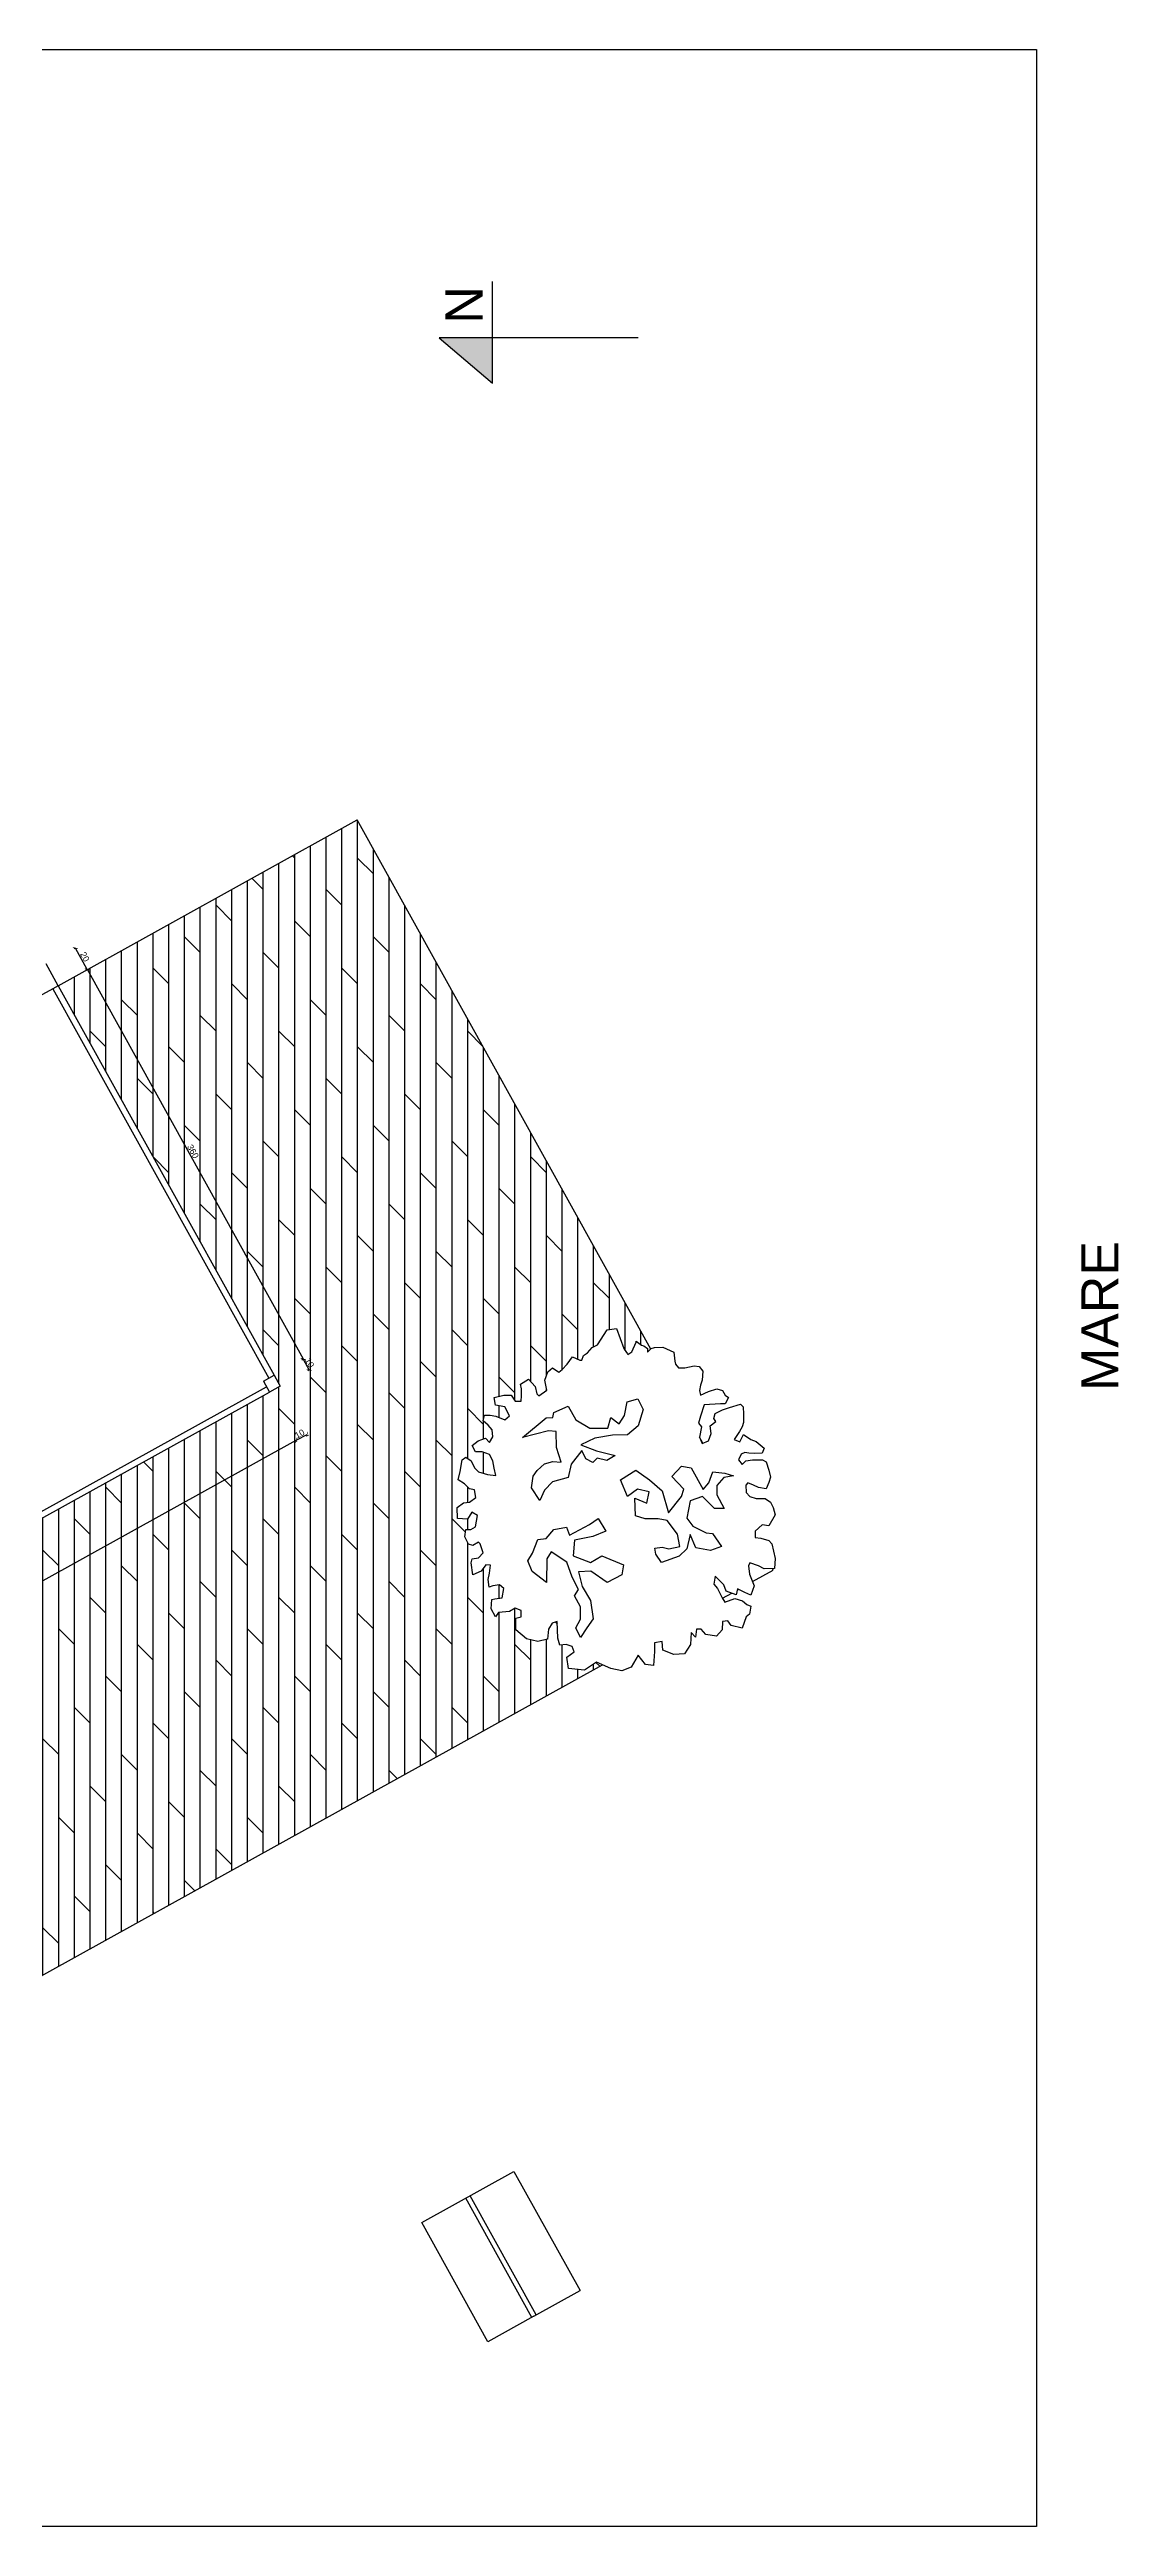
# Model space of a CAD drawing. Header units: millimetres. Extents: x 6031 to 12008, y 2 to 5193.
# Drawn here: x 9774 to 10637, y 3193 to 5193 of the extents above; entities that cross this region are included whole.
import ezdxf

# ---------------------------------------------------------------- set-up
doc = ezdxf.new("R2010")
doc.units = ezdxf.units.MM
for name, color, linetype in [('A-FLOOR-LEVL', 3, 'Continuous'), ('A-FURN', 9, 'Continuous'), ('A-GLAZ-FULL', 4, 'Continuous'), ('A-WALL-FULL-EXTR', 1, 'Continuous'), ('A-WALL-FULL-INTR', 2, 'Continuous'), ('ALBERO_PRUNUS', 6, 'Continuous'), ('QUOTE', 5, 'Continuous')]:
    doc.layers.add(name, color=color, linetype=linetype)
doc.styles.get("Standard").update_dxf_attribs({"font": 'arial.ttf'})
doc.dimstyles.new('ISO-25', dxfattribs={"dimtxt": 2.5, "dimasz": 2.5, "dimexe": 1.25, "dimexo": 0.625, "dimtad": 1, "dimtxsty": 'Standard', "dimcen": 2.5, "dimadec": 0, "dimazin": 0, "dimtfac": 1, "dimtmove": 0, "dimatfit": 3, "dimfxl": 1, "dimarcsym": 0})

# ---------------------------------------------------------------- blocks, each defined once
blk = doc.blocks.new('_ArchTick')
at = {"color": 0, "linetype": 'ByBlock', "const_width": 0.15}
blk.add_lwpolyline([(-0.5, -0.5), (0.5, 0.5)], dxfattribs=at)
blk = doc.blocks.new('*D59')
at = {"layer": 'Defpoints', "color": 0, "transparency": 16777216}
for p in [(9973.4, 4070.3), (9973.4, 4070.3), (9141, 3609.1)]:
    blk.add_point(p, dxfattribs=at)
at = {"layer": 'QUOTE', "color": 0, "lineweight": -2, "transparency": 16777216}
for p, q in [((9141, 3609.1), (9973.4, 4070.3)), ((9973.7, 4069.7), (9974, 4069.2)), ((9141.3, 3608.6), (9141.6, 3608))]:
    blk.add_line(p, q, dxfattribs=at)
at = {"layer": 'QUOTE', "color": 0, "lineweight": -2, "transparency": 16777216, "xscale": 3, "yscale": 3, "zscale": 3}
for p, rotation in [((9973.4, 4070.3), 28.98749708461065), ((9141, 3609.1), 208.9874970846107)]:
    blk.add_blockref('_ArchTick', p, dxfattribs=dict(at, rotation=rotation))
at = {"layer": 'QUOTE', "color": 0, "transparency": 16777216, "insert": (9555.7, 3842.5), "char_height": 5, "attachment_point": 5, "rotation": 28.9875}
blk.add_mtext('952', dxfattribs=at)
blk = doc.blocks.new('*D60')
at = {"layer": 'Defpoints', "color": 0, "transparency": 16777216}
for p in [(9805, 4450.5), (9805, 4450.5), (9979.3, 4135.9)]:
    blk.add_point(p, dxfattribs=at)
at = {"layer": 'QUOTE', "color": 0, "lineweight": -2, "transparency": 16777216}
for p, q in [((9804.4, 4450.2), (9803.9, 4449.9)), ((9979.3, 4135.9), (9805, 4450.5)), ((9978.7, 4135.6), (9978.2, 4135.3))]:
    blk.add_line(p, q, dxfattribs=at)
at = {"layer": 'QUOTE', "color": 0, "lineweight": -2, "transparency": 16777216, "xscale": 3, "yscale": 3, "zscale": 3}
for p, rotation in [((9805, 4450.5), 118.9924214453515), ((9979.3, 4135.9), 298.9924214453515)]:
    blk.add_blockref('_ArchTick', p, dxfattribs=dict(at, rotation=rotation))
at = {"layer": 'QUOTE', "color": 0, "transparency": 16777216, "insert": (9890.1, 4303.5), "char_height": 5, "attachment_point": 5, "rotation": 298.9924}
blk.add_mtext('360', dxfattribs=at)
blk = doc.blocks.new('*D71')
at = {"layer": 'Defpoints', "color": 0, "transparency": 16777216}
for p in [(9795.2, 4467.8), (9795.3, 4467.9), (9805, 4450.5)]:
    blk.add_point(p, dxfattribs=at)
at = {"layer": 'QUOTE', "color": 0, "lineweight": -2, "transparency": 16777216}
for p, q in [((9794.7, 4467.6), (9794.1, 4467.2)), ((9804.8, 4450.4), (9795.2, 4467.8)), ((9804.4, 4450.2), (9803.7, 4449.8))]:
    blk.add_line(p, q, dxfattribs=at)
at = {"layer": 'QUOTE', "color": 0, "lineweight": -2, "transparency": 16777216, "xscale": 3, "yscale": 3, "zscale": 3}
for p, rotation in [((9795.2, 4467.8), 119.0690561196346), ((9804.8, 4450.4), 299.0690561196346)]:
    blk.add_blockref('_ArchTick', p, dxfattribs=dict(at, rotation=rotation))
at = {"layer": 'QUOTE', "color": 0, "transparency": 16777216, "insert": (9802.8, 4460.7), "char_height": 5, "attachment_point": 5, "rotation": 299.0691}
blk.add_mtext('20', dxfattribs=at)
blk = doc.blocks.new('*D72')
at = {"layer": 'Defpoints', "color": 0, "transparency": 16777216}
for p in [(9979.3, 4135.9), (9983.9, 4127), (9984.1, 4127.1)]:
    blk.add_point(p, dxfattribs=at)
at = {"layer": 'QUOTE', "color": 0, "lineweight": -2, "transparency": 16777216}
for p, q in [((9978.7, 4135.6), (9977.9, 4135.1)), ((9979, 4135.7), (9983.9, 4127)), ((9983.6, 4126.8), (9982.8, 4126.4))]:
    blk.add_line(p, q, dxfattribs=at)
at = {"layer": 'QUOTE', "color": 0, "lineweight": -2, "transparency": 16777216, "xscale": 3, "yscale": 3, "zscale": 3}
for p, rotation in [((9979, 4135.7), 118.9924214453494), ((9983.9, 4127), 298.9924214453494)]:
    blk.add_blockref('_ArchTick', p, dxfattribs=dict(at, rotation=rotation))
at = {"layer": 'QUOTE', "color": 0, "transparency": 16777216, "insert": (9984.2, 4132.9), "char_height": 5, "attachment_point": 5, "rotation": 298.9924}
blk.add_mtext('10', dxfattribs=at)
blk = doc.blocks.new('*D73')
at = {"layer": 'Defpoints', "color": 0, "transparency": 16777216}
for p in [(9973.4, 4070.3), (9982.2, 4075.1), (9982.2, 4075.1)]:
    blk.add_point(p, dxfattribs=at)
at = {"layer": 'QUOTE', "color": 0, "lineweight": -2, "transparency": 16777216}
for p, q in [((9973.4, 4070.3), (9982.2, 4075.1)), ((9973.7, 4069.7), (9974, 4069.2)), ((9982.5, 4074.6), (9982.8, 4074))]:
    blk.add_line(p, q, dxfattribs=at)
at = {"layer": 'QUOTE', "color": 0, "lineweight": -2, "transparency": 16777216, "xscale": 3, "yscale": 3, "zscale": 3}
for p, rotation in [((9973.4, 4070.3), 208.9874970845972), ((9982.2, 4075.1), 28.98749708459713)]:
    blk.add_blockref('_ArchTick', p, dxfattribs=dict(at, rotation=rotation))
at = {"layer": 'QUOTE', "color": 0, "transparency": 16777216, "insert": (9976.2, 4075.5), "char_height": 5, "attachment_point": 5, "rotation": 28.9875}
blk.add_mtext('10', dxfattribs=at)

msp = doc.modelspace()

# ---------------------------------------------------------------- hatches: boundary and pattern name
at = {"true_color": 0x636466}
h = msp.add_hatch(color=251, dxfattribs=at)
h.dxf.hatch_style = 1
h.paths.add_polyline_path([(10088.896, 4960.582), (10131.77, 4923.754), (10131.77, 4960.582)])
at = {"layer": 'A-FURN', "ltscale": 0.1}
h = msp.add_hatch(dxfattribs=at)
h.set_pattern_fill('DOLMIT', color=251, scale=2, angle=90)
h.set_pattern_definition([(90, (8943.488, 1911.447), (-12.7, 8e-16), []), (135, (8943.488, 1911.447), (-25.4, -25.4), [17.9605, -35.921])])
h.paths.add_polyline_path([(9120.366, 3648.582), (9169.755, 3558.228), (9276.142, 3365.401), (10220.573, 3888.996), (10215.874, 3891.126), (10206.216, 3884.63), (10193.082, 3885.901), (10191.811, 3895.222), (10197.743, 3899.459), (10196.048, 3903.696), (10191.387, 3905.391), (10186.303, 3904.967), (10184.609, 3910.475), (10184.185, 3924.033), (10179.948, 3922.762), (10176.982, 3917.678), (10176.135, 3909.628), (10168.509, 3907.933), (10159.188, 3910.051), (10150.714, 3917.254), (10150.714, 3924.033), (10150.714, 3926.575), (10154.951, 3927.846), (10154.951, 3932.93), (10150.291, 3934.625), (10145.63, 3932.083), (10136.733, 3931.236), (10134.191, 3927.846), (10130.801, 3934.201), (10131.225, 3941.828), (10133.767, 3942.252), (10139.699, 3943.099), (10140.97, 3950.725), (10137.58, 3953.691), (10132.072, 3952.844), (10129.107, 3951.573), (10128.259, 3957.928), (10129.53, 3963.012), (10130.378, 3969.367), (10126.565, 3969.791), (10122.751, 3964.707), (10115.973, 3961.741), (10114.341, 3974.25), (10120.633, 3975.299), (10124.446, 3979.536), (10121.904, 3986.739), (10120.633, 3988.01), (10115.973, 3985.468), (10112.583, 3986.315), (10109.617, 3992.247), (10110.465, 3998.178), (10114.278, 3998.178), (10118.091, 4000.297), (10119.786, 4009.618), (10115.125, 4012.16), (10111.736, 4006.652), (10103.686, 4007.076), (10103.262, 4015.973), (10108.346, 4019.786), (10113.431, 4020.21), (10118.515, 4024.023), (10117.244, 4030.378), (10113.431, 4031.226), (10109.194, 4035.039), (10104.11, 4038.428), (10105.804, 4045.207), (10107.499, 4054.529), (10110.465, 4056.647), (10114.702, 4053.681), (10117.244, 4048.173), (10120.633, 4044.784), (10127.836, 4042.665), (10134.614, 4041.818), (10133.343, 4047.75), (10132.072, 4053.681), (10129.53, 4058.765), (10123.599, 4060.884), (10118.091, 4060.884), (10115.549, 4065.968), (10120.209, 4069.781), (10126.141, 4071.9), (10129.53, 4068.51), (10132.072, 4073.171), (10131.649, 4078.679), (10128.259, 4082.492), (10124.446, 4085.881), (10125.294, 4090.542), (10129.954, 4090.542), (10134.614, 4089.695), (10141.817, 4086.729), (10145.63, 4090.118), (10141.817, 4097.321), (10134.191, 4098.592), (10133.343, 4104.947), (10140.97, 4106.642), (10146.901, 4106.642), (10150.291, 4101.982), (10154.951, 4101.982), (10155.375, 4106.218), (10155.375, 4111.726), (10154.527, 4115.54), (10160.883, 4119.776), (10166.39, 4113.845), (10167.661, 4107.913), (10169.356, 4106.218), (10175.711, 4110.879), (10174.017, 4118.929), (10176.559, 4125.708), (10180.372, 4128.674), (10185.456, 4125.284), (10187.998, 4127.403), (10192.235, 4131.64), (10196.472, 4137.571), (10202.403, 4135.029), (10204.022, 4134.917), (10205.336, 4138.786), (10208.495, 4140.926), (10212.308, 4145.163), (10216.719, 4147.246), (10224.434, 4159.594), (10232.061, 4160.442), (10238.234, 4143.849), (10241.089, 4139.567), (10244.247, 4141.664), (10247.931, 4149.523), (10247.718, 4150.378), (10252.238, 4147.011), (10256.955, 4145.895), (10257.058, 4141.384), (10259.593, 4143.92), (10022.714, 4571.188), (9781.335, 4437.367), (9955.72, 4122.82), (9960.569, 4114.074), (9951.823, 4109.226)])

# ---------------------------------------------------------------- linework, layer by layer
at = {"layer": 'A-FLOOR-LEVL', "ltscale": 0.1}
for points in [[(9781.335, 4437.367), (10022.714, 4571.188)], [(10259.593, 4143.92), (10022.714, 4571.188)], [(10301.729, 4067.916), (10299.015, 4072.812)], [(10343.916, 3991.823), (10343.912, 3991.829)], [(10341.71, 3956.154), (10358.523, 3965.475)], [(10358.523, 3965.475), (10357.823, 3966.737)], [(10317.462, 3942.711), (10325.107, 3946.95)], [(10329.322, 3949.287), (10330.372, 3949.869)], [(9276.142, 3365.401), (10220.573, 3888.996)]]:
    msp.add_lwpolyline(points, dxfattribs=at)
at = {"layer": 'A-FURN', "color": 251, "true_color": 0x636466}
for p, q in [((10131.77, 4923.754), (10131.77, 5005.95)), ((10249.455, 4960.582), (10088.896, 4960.582)), ((10088.896, 4960.582), (10131.77, 4923.754))]:
    msp.add_line(p, q, dxfattribs=at)
at = {"layer": 'A-GLAZ-FULL', "ltscale": 0.1}
for p, q in [((9776.962, 4434.942), (9951.347, 4120.396)), ((9781.335, 4437.367), (9955.72, 4122.82)), ((9117.995, 3652.984), (9949.398, 4113.598)), ((9120.404, 3648.603), (9951.823, 4109.226)), ((10074.845, 3438.663), (10149.188, 3479.872)), ((10167.095, 3364.029), (10113.766, 3460.237)), ((10149.188, 3479.872), (10202.517, 3383.663)), ((10163.596, 3362.089), (10110.267, 3458.297)), ((10128.174, 3342.455), (10074.845, 3438.663)), ((10165.345, 3363.059), (10202.517, 3383.663)), ((10165.345, 3363.059), (10128.174, 3342.455))]:
    msp.add_line(p, q, dxfattribs=at)
at = {"layer": 'A-WALL-FULL-EXTR'}
for p, q in [((8571.113, 5193.267), (10571.113, 5193.267)), ((10571.113, 5193.267), (10571.113, 3193.267)), ((10571.113, 3193.267), (9371.113, 3193.267))]:
    msp.add_line(p, q, dxfattribs=at)
at = {"layer": 'A-WALL-FULL-EXTR', "ltscale": 0.1}
for p, q in [((9781.335, 4437.367), (9771.68, 4454.882)), ((9776.962, 4434.942), (9585.712, 4329.542)), ((9781.335, 4437.367), (9776.962, 4434.942))]:
    msp.add_line(p, q, dxfattribs=at)
at = {"layer": 'A-WALL-FULL-INTR', "ltscale": 0.1}
for p, q in [((9946.974, 4117.971), (9955.72, 4122.82)), ((9955.72, 4122.82), (9960.569, 4114.074)), ((9946.974, 4117.971), (9951.823, 4109.226)), ((9960.569, 4114.074), (9951.823, 4109.226))]:
    msp.add_line(p, q, dxfattribs=at)
at = {"layer": 'ALBERO_PRUNUS'}
for points in [[(10292.223, 3915.136), (10291.799, 3905.391), (10286.715, 3897.764), (10278.242, 3897.341), (10269.344, 3900.73), (10268.921, 3907.933), (10262.566, 3906.662), (10262.566, 3899.883), (10261.718, 3888.443), (10255.363, 3889.291), (10249.431, 3896.917), (10243.924, 3887.172), (10236.297, 3884.206), (10227.4, 3885.901), (10215.874, 3891.126), (10206.216, 3884.63), (10193.082, 3885.901), (10191.811, 3895.222), (10197.743, 3899.459), (10196.048, 3903.696), (10191.387, 3905.391), (10186.303, 3904.967), (10184.609, 3910.475), (10184.185, 3924.033), (10179.948, 3922.762), (10176.982, 3917.678), (10176.135, 3909.628), (10168.509, 3907.933), (10159.188, 3910.051), (10150.714, 3917.254), (10150.714, 3924.033), (10150.714, 3926.575), (10154.951, 3927.846), (10154.951, 3932.93), (10150.291, 3934.625), (10145.63, 3932.083), (10136.733, 3931.236), (10134.191, 3927.846), (10130.801, 3934.201), (10131.225, 3941.828), (10133.767, 3942.252), (10139.699, 3943.099), (10140.97, 3950.725), (10137.58, 3953.691), (10132.072, 3952.844), (10129.107, 3951.573), (10128.259, 3957.928), (10129.53, 3963.012), (10130.378, 3969.367), (10126.565, 3969.791), (10122.751, 3964.707), (10115.973, 3961.741), (10114.702, 3971.486), (10115.549, 3974.452), (10120.633, 3975.299), (10124.446, 3979.536), (10121.904, 3986.739), (10120.633, 3988.01), (10115.973, 3985.468), (10112.583, 3986.315), (10109.617, 3992.247), (10110.465, 3998.178), (10114.278, 3998.178), (10118.091, 4000.297), (10119.786, 4009.618), (10115.125, 4012.16), (10111.736, 4006.652), (10103.686, 4007.076), (10103.262, 4015.973), (10108.346, 4019.786), (10113.431, 4020.21), (10118.515, 4024.023), (10117.244, 4030.378), (10113.431, 4031.226), (10109.194, 4035.039), (10104.11, 4038.428), (10105.804, 4045.207), (10107.499, 4054.529), (10110.465, 4056.647), (10114.702, 4053.681), (10117.244, 4048.173), (10120.633, 4044.784), (10127.836, 4042.665), (10134.614, 4041.818), (10133.343, 4047.75), (10132.072, 4053.681), (10129.53, 4058.765), (10123.599, 4060.884), (10118.091, 4060.884), (10115.549, 4065.968), (10120.209, 4069.781), (10126.141, 4071.9), (10129.53, 4068.51), (10132.072, 4073.171), (10131.649, 4078.679), (10128.259, 4082.492), (10124.446, 4085.881), (10125.294, 4090.542), (10129.954, 4090.542), (10134.614, 4089.695), (10141.817, 4086.729), (10145.63, 4090.118), (10141.817, 4097.321), (10134.191, 4098.592), (10133.343, 4104.947), (10140.97, 4106.642), (10146.901, 4106.642), (10150.291, 4101.982), (10154.951, 4101.982), (10155.375, 4106.218), (10155.375, 4111.726), (10154.527, 4115.54), (10160.883, 4119.776), (10166.39, 4113.845), (10167.661, 4107.913), (10169.356, 4106.218), (10175.711, 4110.879), (10174.017, 4118.929), (10176.559, 4125.708), (10180.372, 4128.674), (10185.456, 4125.284), (10187.998, 4127.403), (10192.235, 4131.64), (10196.472, 4137.571), (10202.403, 4135.029), (10204.022, 4134.917), (10205.336, 4138.786), (10208.495, 4140.926), (10208.495, 4140.926), (10212.308, 4145.163), (10212.308, 4145.163), (10216.719, 4147.246), (10224.434, 4159.594), (10232.061, 4160.442), (10237.992, 4144.499), (10238.018, 4144.159), (10238.271, 4143.793), (10240.813, 4139.98), (10241.069, 4139.553), (10244.247, 4141.664), (10247.931, 4149.523), (10247.718, 4150.378), (10252.238, 4147.011), (10254.02, 4146.589), (10256.986, 4144.512), (10257.058, 4141.384), (10260.023, 4144.35), (10262.566, 4145.198), (10269.344, 4145.621), (10278.242, 4141.384), (10279.089, 4134.182), (10279.513, 4131.64), (10282.055, 4128.674), (10287.139, 4128.674), (10294.765, 4130.369), (10298.578, 4129.945), (10301.544, 4126.132), (10301.12, 4118.929), (10299.849, 4114.692), (10299.002, 4110.455), (10299.849, 4106.642), (10306.204, 4109.608), (10312.983, 4111.726), (10317.644, 4110.455), (10319.762, 4106.642), (10322.304, 4104.947), (10319.762, 4099.863), (10315.949, 4099.863), (10302.815, 4099.016), (10299.849, 4089.695), (10298.155, 4084.187), (10300.697, 4081.221), (10299.002, 4072.747), (10301.12, 4067.663), (10306.204, 4069.781), (10308.323, 4075.713), (10307.476, 4082.068), (10312.136, 4085.458), (10310.441, 4088), (10311.712, 4091.813), (10317.644, 4094.779), (10323.152, 4096.897), (10332.049, 4099.439), (10334.167, 4097.321), (10334.591, 4091.389), (10334.591, 4084.61), (10333.32, 4081.221), (10331.202, 4077.408), (10326.965, 4071.052), (10331.625, 4068.934), (10334.591, 4074.866), (10340.522, 4071.052), (10344.759, 4069.358), (10351.114, 4063.85), (10349.42, 4060.037), (10343.488, 4059.613), (10338.828, 4060.037), (10335.438, 4060.46), (10332.473, 4059.189), (10330.354, 4054.529), (10333.32, 4050.715), (10336.286, 4053.681), (10341.794, 4054.529), (10349.843, 4054.529), (10352.809, 4052.834), (10354.928, 4046.055), (10356.199, 4040.547), (10354.928, 4036.31), (10352.809, 4031.226), (10346.454, 4032.073), (10342.641, 4034.192), (10337.98, 4035.886), (10336.286, 4034.192), (10336.709, 4028.26), (10339.675, 4024.87), (10344.759, 4023.176), (10351.962, 4023.176), (10356.199, 4020.21), (10358.317, 4015.973), (10360.012, 4010.041), (10354.928, 4001.144), (10349.42, 4001.991), (10343.912, 3996.907), (10343.912, 3991.823), (10348.572, 3991.399), (10354.928, 3989.281), (10357.47, 3986.739), (10360.012, 3974.875), (10359.588, 3966.825), (10351.114, 3966.402), (10346.454, 3968.944), (10339.675, 3971.486), (10338.404, 3968.944), (10339.251, 3962.165), (10343.065, 3952.844), (10340.522, 3945.217), (10335.438, 3947.336), (10329.507, 3950.302), (10328.659, 3945.641), (10320.61, 3948.607), (10318.491, 3953.691), (10315.102, 3957.081), (10311.712, 3960.47), (10310.441, 3954.115), (10313.407, 3950.725), (10317.22, 3943.099), (10319.339, 3939.709), (10327.388, 3942.675), (10333.744, 3940.557), (10337.133, 3937.591), (10340.522, 3936.32), (10339.251, 3929.965), (10336.709, 3927.846), (10333.32, 3918.525), (10324.423, 3920.643), (10321.881, 3924.457), (10317.644, 3924.033), (10317.22, 3917.254), (10312.56, 3912.17), (10304.086, 3913.441), (10300.273, 3917.678), (10296.46, 3917.678), (10295.613, 3911.322)], [(10203.878, 4062.12), (10195.325, 4051.123), (10192.881, 4040.127), (10180.255, 4036.868), (10173.909, 4030.039), (10170.073, 4021.798), (10163.369, 4031.912), (10164.775, 4041.282), (10168.054, 4045.966), (10173.909, 4051.354), (10180.662, 4053.16), (10187.179, 4052.753), (10183.512, 4064.471), (10183.278, 4077.353), (10176.997, 4078.005), (10156.108, 4072.434), (10175.315, 4088.362), (10180.468, 4088.831), (10181.477, 4092.668), (10192.881, 4097.731), (10199.205, 4086.722), (10210.394, 4080.041), (10225.057, 4080.041), (10227.501, 4088.595), (10234.017, 4083.707), (10238.498, 4090.224), (10240.534, 4101.221), (10249.087, 4103.665), (10253.567, 4095.111), (10249.494, 4082.078), (10240.941, 4074.747), (10228.723, 4074.339), (10214.467, 4071.896), (10203.063, 4066.601), (10215.689, 4061.713), (10230.759, 4058.047), (10224.283, 4053.928), (10216.257, 4055.998), (10212.891, 4052.375), (10207.196, 4055.222)], [(10281.241, 3994.577), (10272.953, 4005.628), (10265.585, 4007.01), (10254.994, 4007.01), (10247.166, 4009.312), (10246.706, 4023.587), (10256.375, 4019.442), (10258.217, 4028.652), (10249.008, 4030.954), (10240.719, 4024.968), (10235.194, 4038.322), (10247.626, 4046.149), (10258.678, 4038.322), (10268.808, 4029.573), (10273.873, 4011.614), (10284.464, 4024.968), (10286.306, 4030.954), (10276.636, 4041.084), (10284.464, 4049.373), (10292.292, 4047.991), (10301.962, 4030.494), (10306.567, 4036.019), (10309.79, 4044.768), (10319.46, 4043.847), (10326.368, 4041.545), (10318.539, 4040.163), (10313.014, 4033.717), (10313.014, 4026.349), (10319, 4015.298), (10311.172, 4015.298), (10301.502, 4024.968), (10291.371, 4021.284), (10288.609, 4007.47), (10293.674, 4001.024), (10304.265, 3995.498), (10309.33, 3995.038), (10316.698, 3984.447), (10307.949, 3981.224), (10295.976, 3983.526), (10291.371, 3994.117), (10288.609, 3982.605), (10282.622, 3976.619), (10268.348, 3971.554), (10263.743, 3978.461), (10262.822, 3983.065), (10268.808, 3983.986), (10274.334, 3982.605), (10283.083, 3984.447)], [(10179.317, 3980.283), (10175.591, 3974.661), (10175.357, 3955.579), (10163.811, 3964.427), (10160.402, 3972.87), (10164.141, 3979.083), (10168.357, 3990.148), (10175.294, 3990.891), (10181.362, 3998.368), (10191.512, 4000.204), (10193.936, 3993.727), (10210.288, 4002.252), (10217.147, 4007.096), (10223.333, 3997.001), (10212.847, 3992.498), (10198.129, 3989.674), (10196.935, 3976.98), (10210.887, 3971.643), (10219.99, 3977.008), (10237.613, 3969.862), (10236.285, 3961.571), (10224.376, 3955.556), (10211.327, 3964.65), (10201.398, 3964.12), (10204.132, 3952.337), (10210.924, 3940.904), (10213.187, 3926.055), (10207.977, 3918.733), (10202.801, 3910.932), (10199.165, 3918.958), (10202.912, 3925.741), (10202.943, 3935.8), (10197.924, 3944.688), (10201.156, 3949.872), (10196.223, 3959.666), (10191.89, 3971.966)]]:
    msp.add_lwpolyline(points, close=True, dxfattribs=at)

# ---------------------------------------------------------------- texts
at = {"layer": 'A-FURN', "color": 251, "true_color": 0x636466, "insert": (10093.923, 4971.867), "char_height": 30, "attachment_point": 1, "rotation": 90}
msp.add_mtext_dynamic_manual_height_columns('N', width=88.17383, gutter_width=12.5, heights=[0], dxfattribs=at)
at = {"layer": 'A-GLAZ-FULL', "ltscale": 0.1, "insert": (10607.129, 4110.078), "char_height": 30, "attachment_point": 1, "rotation": 90}
msp.add_mtext_dynamic_manual_height_columns('MARE', width=344.26246, gutter_width=12.5, heights=[0], dxfattribs=at)

# ---------------------------------------------------------------- dimensions: what is measured, and where the dimension line sits
at = {"layer": 'QUOTE'}
for p1, p2, distance, picture, middle in [((9804.971, 4450.471), (9795.286, 4467.893), 0.151, '*D71', (9802.775, 4460.653)), ((9979.281, 4135.882), (9984.128, 4127.136), -0.283, '*D72', (9984.236, 4132.912)), ((9973.413, 4070.283), (9982.16, 4075.129), 0, '*D73', (9976.246, 4075.485)), ((9141.041, 3609.129), (9973.413, 4070.283), 0, '*D59', (9555.687, 3842.486))]:
    dim = msp.add_aligned_dim(p1=p1, p2=p2, distance=distance, dimstyle='ISO-25', override={"dimtxt": 5, "dimasz": 3, "dimdec": 0, "dimblk1": 'ArchTick', "dimblk2": 'ArchTick', "dimsah": 1}, dxfattribs=at)
    dim.commit()
    dim.dimension.update_dxf_attribs({"geometry": picture, "text_midpoint": middle})
dim = msp.add_linear_dim(base=(9804.96, 4450.464), p1=(9979.293, 4135.889), p2=(9804.971, 4450.471), angle=118.992421, dimstyle='ISO-25', override={"dimtxt": 5, "dimasz": 3, "dimdec": 0, "dimblk1": 'ArchTick', "dimblk2": 'ArchTick', "dimsah": 1}, dxfattribs=at)
dim.commit()
dim.dimension.update_dxf_attribs({"geometry": '*D60', "text_midpoint": (9887.273, 4301.92), "dimtype": 161})

doc.saveas('drawing.dxf')
